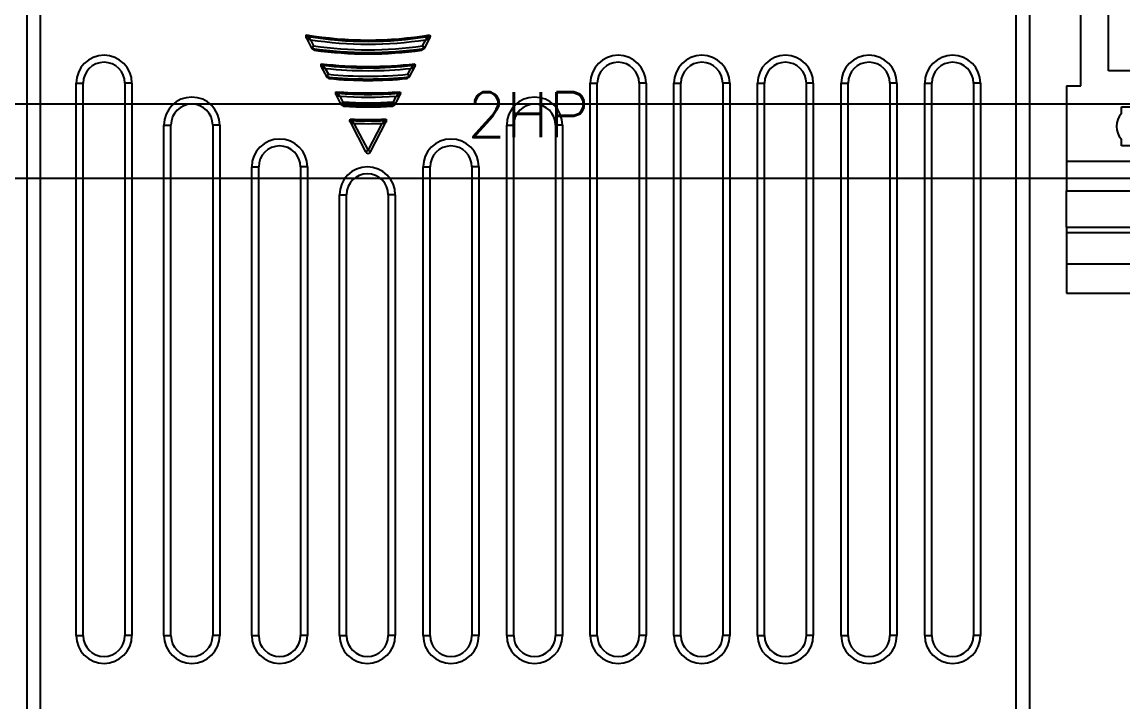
# Model space of a CAD drawing. Header units: inches. Extents: x 0.1 to 89.7, y 0.1 to 57.6.
# Drawn here: x 30.846 to 33.82, y 16.411 to 18.247 of the extents above; entities that cross this region are included whole.
import ezdxf
from ezdxf.enums import TextEntityAlignment as Align

# ---------------------------------------------------------------- set-up
doc = ezdxf.new("R2010")
doc.units = ezdxf.units.IN
doc.header["$MEASUREMENT"] = 0
doc.linetypes.add('DOT_CENTER', pattern=[14, 12, -1, 0, -1])
for name, color, linetype in [('1', 7, 'Continuous'), ('PMISC', 7, 'Continuous'), ('PRTG', 130, 'Continuous'), ('PSYMS', 7, 'Continuous')]:
    doc.layers.add(name, color=color, linetype=linetype)
doc.styles.get("Standard").update_dxf_attribs({"font": 'arial.ttf'})
doc.styles.add('WD', font='romans.shx', dxfattribs={"height": 0.185})

# ---------------------------------------------------------------- blocks, each defined once
blk = doc.blocks.new('HDIN10D9A')
for p, q in [((0, -0.49), (30, -0.49)), ((0, -0.69), (30, -0.69))]:
    blk.add_line(p, q)
at = {"flags": 11}
for p in [(1.5, 0), (14.5, 0), (28.5, 0)]:
    blk.add_attdef('NC', text='', height=0.01, rotation=270, dxfattribs=at).set_placement(p, align=Align.MIDDLE)
blk = doc.blocks.new('E_NS_35_N-select__2', base_point=(-140.35, 64.25))
at = {"color": 7, "linetype": 'Continuous'}
for p, q in [((-138.317, 73.75), (-140.35, 73.75)), ((-140.35, 64.25), (-140.35, 73.75)), ((-138.317, 73.75), (-136.174, 73.75)), ((-138.317, 64.25), (-138.317, 73.75)), ((-136.174, 73.75), (-135.791, 73.75)), ((-136.174, 64.25), (-136.174, 73.75)), ((-133.283, 73.75), (-135.791, 73.75)), ((-135.791, 73.75), (-135.791, 64.25)), ((-131.25, 73.75), (-133.283, 73.75)), ((-133.283, 64.25), (-133.283, 73.75)), ((-131.25, 73.75), (-126.05, 73.75)), ((-131.25, 64.25), (-131.25, 73.75)), ((-126.05, 72.75), (-126.05, 73.75)), ((-120.05, 73.75), (-120.05, 72.75)), ((-120.05, 73.75), (-112.05, 73.75)), ((-112.05, 72.75), (-112.05, 73.75)), ((-106.05, 73.75), (-106.05, 72.75)), ((-106.05, 73.75), (-100.85, 73.75)), ((-100.85, 73.75), (-98.817, 73.75)), ((-100.85, 64.25), (-100.85, 73.75)), ((-96.309, 73.75), (-98.817, 73.75)), ((-98.817, 64.25), (-98.817, 73.75)), ((-96.309, 73.75), (-95.926, 73.75)), ((-96.309, 64.25), (-96.309, 73.75)), ((-95.926, 73.75), (-93.783, 73.75)), ((-95.926, 64.25), (-95.926, 73.75)), ((-93.783, 73.75), (-91.75, 73.75)), ((-93.783, 64.25), (-93.783, 73.75)), ((-91.75, 64.25), (-91.75, 73.75)), ((-120.05, 72.75), (-126.05, 72.75)), ((-106.05, 72.75), (-112.05, 72.75)), ((-117.726, 71.454), (-117.727, 71.455)), ((-116.05, 69.778), (-117.726, 71.454)), ((-114.374, 71.454), (-116.05, 69.778)), ((-114.373, 71.455), (-114.374, 71.454)), ((-125.025, 67.156), (-125.025, 70.844)), ((-125.025, 70.844), (-120.775, 70.844)), ((-120.775, 70.844), (-120.775, 67.156)), ((-118.505, 70.677), (-118.504, 70.676)), ((-118.504, 70.676), (-116.828, 69)), ((-115.272, 69), (-113.596, 70.676)), ((-113.596, 70.676), (-113.595, 70.677)), ((-111.325, 67.156), (-111.325, 70.844)), ((-111.325, 70.844), (-107.075, 70.844)), ((-107.075, 70.844), (-107.075, 67.156)), ((-130.2, 68.045), (-130.2, 69.955)), ((-130.2, 69.955), (-129.739, 69.955)), ((-127.961, 69.955), (-127.5, 69.955)), ((-127.5, 69.955), (-127.5, 68.045)), ((-104.6, 69.955), (-104.139, 69.955)), ((-104.6, 68.045), (-104.6, 69.955)), ((-102.361, 69.955), (-101.9, 69.955)), ((-101.9, 69.955), (-101.9, 68.045)), ((-116.828, 69), (-118.504, 67.324)), ((-113.596, 67.324), (-115.272, 69)), ((-129.739, 68.045), (-130.2, 68.045)), ((-127.5, 68.045), (-127.961, 68.045)), ((-117.726, 66.546), (-116.05, 68.222)), ((-116.05, 68.222), (-114.374, 66.546)), ((-104.139, 68.045), (-104.6, 68.045)), ((-101.9, 68.045), (-102.361, 68.045)), ((-120.775, 67.156), (-125.025, 67.156)), ((-118.504, 67.324), (-118.505, 67.323)), ((-113.595, 67.323), (-113.596, 67.324)), ((-107.075, 67.156), (-111.325, 67.156)), ((-117.727, 66.545), (-117.726, 66.546)), ((-114.374, 66.546), (-114.373, 66.545)), ((-126.05, 65.25), (-126.05, 64.25)), ((-120.05, 65.25), (-126.05, 65.25)), ((-120.05, 64.25), (-120.05, 65.25)), ((-112.05, 65.25), (-112.05, 64.25)), ((-106.05, 65.25), (-112.05, 65.25)), ((-106.05, 64.25), (-106.05, 65.25)), ((-138.317, 64.25), (-140.35, 64.25)), ((-138.317, 64.25), (-136.174, 64.25)), ((-136.174, 64.25), (-135.791, 64.25)), ((-133.283, 64.25), (-135.791, 64.25)), ((-131.25, 64.25), (-133.283, 64.25)), ((-131.25, 64.25), (-126.05, 64.25)), ((-120.05, 64.25), (-112.05, 64.25)), ((-106.05, 64.25), (-100.85, 64.25)), ((-100.85, 64.25), (-98.817, 64.25)), ((-96.309, 64.25), (-98.817, 64.25)), ((-96.309, 64.25), (-95.926, 64.25)), ((-95.926, 64.25), (-93.783, 64.25)), ((-93.783, 64.25), (-91.75, 64.25))]:
    blk.add_line(p, q, dxfattribs=at)
blk.add_circle((-116.05, 69), 3.3, dxfattribs=at)
for centre, radius, start, end in [((-116.05, 69), 2.972, 124.33441, 145.66559), ((-116.05, 69), 2.973, 55.66247, 124.33753), ((-116.05, 69), 2.972, 34.33441, 55.66559), ((-116.05, 69), 2.973, 145.66247, 214.33753), ((-116.05, 69), 2.973, 325.66247, 34.33753), ((-128.85, 69), 1.305, 47.03291, 132.96709), ((-103.25, 69), 1.305, 47.03291, 132.96709), ((-128.85, 69), 1.305, 227.03291, 312.96709), ((-103.25, 69), 1.305, 227.03291, 312.96709), ((-116.05, 69), 2.972, 214.33441, 235.66559), ((-116.05, 69), 2.972, 304.33441, 325.66559), ((-116.05, 69), 2.973, 235.66247, 304.33753)]:
    blk.add_arc(centre, radius, start, end, dxfattribs=at)
at = {"layer": '1', "color": 2, "linetype": 'DOT_CENTER'}
for p, q in [((-116.05, 72.63), (-116.05, 65.37)), ((-112.42, 69), (-119.68, 69))]:
    blk.add_line(p, q, dxfattribs=at)
blk = doc.blocks.new('PHOENIX_END_CLAMP_1')
at = {"xscale": 0.03909317721805836, "yscale": 0.03909317721805836, "zscale": 0.03909317721805836, "rotation": 270}
blk.add_blockref('E_NS_35_N-select__2', (0, 1.8999), dxfattribs=at)
at = {"style": 'WD', "width": 0.7}
for tag, p in [('DESC1', (0.1875, 2.4688)), ('DESC2', (0.1875, 2.3125)), ('DESC3', (0.1875, 2.1646))]:
    blk.add_attdef(tag, text='', height=0.125, dxfattribs=at).set_placement(p, align=Align.CENTER)
at = {"style": 'WD'}
blk.add_attdef('TAG1', text='', height=0.125, dxfattribs=at).set_placement((0.1875, 2), align=Align.CENTER)
at = {"style": 'WD', "flags": 9}
blk.add_attdef('FAMILY', (0.3922, 1.9648), '', height=0.01, dxfattribs=at)
for tag, p in [('CAT', (0.4172, 1.9207)), ('MFG', (0.4153, 1.9012)), ('ASSYCODE', (0.4175, 1.8839))]:
    blk.add_attdef(tag, text='', height=0.01, dxfattribs=at).set_placement(p, align=Align.CENTER)
blk = doc.blocks.new('HDR1_PF525_FRA')
at = {"color": 7, "linetype": 'Continuous'}
for p, q in [((0.0037, 3.3315), (0.0037, 0.0509)), ((0.0423, 0.0122), (0.0423, 3.3392)), ((2.7472, 0.0122), (2.7472, 3.3392)), ((2.7858, 0.0509), (2.7858, 3.3315)), ((0.7788, 2.95), (0.779, 2.9518)), ((0.779, 2.9518), (0.7841, 2.947)), ((0.7795, 2.9425), (0.7939, 2.9147)), ((0.7841, 2.947), (0.7841, 2.947)), ((0.7849, 2.9459), (0.7841, 2.947)), ((0.7841, 2.9401), (0.7905, 2.9382)), ((0.7905, 2.9382), (0.7849, 2.9459)), ((0.7905, 2.9381), (0.7993, 2.9212)), ((1.1014, 2.9212), (1.1103, 2.9382)), ((1.1074, 2.9159), (1.1213, 2.9425)), ((1.1124, 2.9412), (1.1109, 2.939)), ((1.1166, 2.947), (1.1161, 2.9462)), ((1.1166, 2.947), (1.1168, 2.9472)), ((1.1168, 2.9472), (1.1217, 2.9518)), ((0.7934, 2.9159), (0.7933, 2.9159)), ((0.7993, 2.9212), (0.7934, 2.9159)), ((0.7962, 2.9138), (0.7977, 2.9174)), ((0.7962, 2.9138), (0.7977, 2.9125)), ((0.7977, 2.9174), (0.7982, 2.9187)), ((0.7977, 2.9125), (0.7985, 2.9117)), ((0.7982, 2.9187), (0.7989, 2.9203)), ((0.7985, 2.9117), (0.8008, 2.9096)), ((0.8008, 2.9096), (0.8012, 2.9092)), ((1.0996, 2.9092), (1.1045, 2.9138)), ((1.1011, 2.91), (1.0996, 2.9092)), ((1.1014, 2.9212), (1.1045, 2.9139)), ((1.1047, 2.9183), (1.1027, 2.9201)), ((1.1045, 2.9139), (1.1045, 2.9138)), ((1.1045, 2.9138), (1.1045, 2.9138)), ((1.1074, 2.9159), (1.1047, 2.9183)), ((0.8205, 2.8699), (0.8207, 2.8716)), ((0.8207, 2.8716), (0.8255, 2.8672)), ((1.0753, 2.8673), (1.08, 2.8716)), ((0.8216, 2.8615), (0.8258, 2.8604)), ((0.8216, 2.8615), (0.835, 2.8358)), ((0.8255, 2.8671), (0.8255, 2.8672)), ((0.8264, 2.8659), (0.8255, 2.8671)), ((0.8258, 2.8604), (0.8318, 2.8587)), ((0.8318, 2.8587), (0.8264, 2.8659)), ((0.8318, 2.8587), (0.8403, 2.8423)), ((0.8403, 2.8424), (0.8344, 2.837)), ((0.8388, 2.8385), (0.8394, 2.8398)), ((0.8394, 2.8398), (0.84, 2.8415)), ((1.0604, 2.8423), (1.0689, 2.8587)), ((1.0604, 2.8424), (1.0632, 2.8349)), ((1.0637, 2.8394), (1.0617, 2.8412)), ((1.0663, 2.8369), (1.0797, 2.8626)), ((1.0711, 2.8616), (1.0695, 2.8595)), ((1.0747, 2.8664), (1.0745, 2.8661)), ((1.0752, 2.8672), (1.0747, 2.8664)), ((1.0752, 2.8672), (1.0753, 2.8673)), ((0.1408, 2.8176), (0.1601, 2.8176)), ((0.1408, 1.2874), (0.1408, 2.8176)), ((0.1601, 1.2874), (0.1601, 2.8176)), ((0.2954, 2.8176), (0.2761, 2.8176)), ((0.2761, 2.8176), (0.2761, 1.2874)), ((0.2954, 2.8176), (0.2954, 1.2874)), ((0.8344, 2.837), (0.8344, 2.8369)), ((0.8375, 2.8349), (0.8388, 2.8385)), ((0.8375, 2.8349), (0.8388, 2.8336)), ((0.8388, 2.8336), (0.8392, 2.8333)), ((0.8392, 2.8333), (0.8417, 2.8309)), ((0.8417, 2.8309), (0.8421, 2.8305)), ((1.0586, 2.8305), (1.0633, 2.8349)), ((1.0601, 2.8313), (1.0586, 2.8305)), ((1.0632, 2.8349), (1.0633, 2.8349)), ((1.0663, 2.8369), (1.0637, 2.8394)), ((1.5667, 2.8176), (1.586, 2.8176)), ((1.5667, 1.2874), (1.5667, 2.8176)), ((1.586, 1.2874), (1.586, 2.8176)), ((1.7213, 2.8176), (1.7019, 2.8176)), ((1.7019, 2.8176), (1.7019, 1.2874)), ((1.7213, 2.8176), (1.7213, 1.2874)), ((1.7985, 2.8176), (1.8179, 2.8176)), ((1.7985, 1.2874), (1.7985, 2.8176)), ((1.8179, 1.2874), (1.8179, 2.8176)), ((1.9531, 2.8176), (1.9338, 2.8176)), ((1.9338, 2.8176), (1.9338, 1.2874)), ((1.9531, 2.8176), (1.9531, 1.2874)), ((2.0304, 2.8176), (2.0497, 2.8176)), ((2.0304, 1.2874), (2.0304, 2.8176)), ((2.0497, 1.2874), (2.0497, 2.8176)), ((2.1849, 2.8176), (2.1656, 2.8176)), ((2.1656, 2.8176), (2.1656, 1.2874)), ((2.1849, 2.8176), (2.1849, 1.2874)), ((2.2622, 2.8176), (2.2815, 2.8176)), ((2.2622, 1.2874), (2.2622, 2.8176)), ((2.2815, 1.2874), (2.2815, 2.8176)), ((2.4168, 2.8176), (2.3975, 2.8176)), ((2.3975, 2.8176), (2.3975, 1.2874)), ((2.4168, 2.8176), (2.4168, 1.2874)), ((2.4941, 2.8176), (2.5134, 2.8176)), ((2.4941, 1.2874), (2.4941, 2.8176)), ((2.5134, 1.2874), (2.5134, 2.8176)), ((2.6486, 2.8176), (2.6293, 2.8176)), ((2.6293, 2.8176), (2.6293, 1.2874)), ((2.6486, 2.8176), (2.6486, 1.2874)), ((0.8609, 2.7923), (0.8612, 2.7939)), ((0.8612, 2.7939), (0.8657, 2.7897)), ((0.8619, 2.7841), (0.875, 2.7589)), ((0.8657, 2.7897), (0.8657, 2.7897)), ((0.8665, 2.7886), (0.8657, 2.7897)), ((0.8659, 2.7831), (0.872, 2.7815)), ((0.872, 2.7815), (0.8665, 2.7886)), ((0.872, 2.7815), (0.8803, 2.7655)), ((1.0204, 2.7655), (1.0287, 2.7815)), ((1.0263, 2.76), (1.0393, 2.7852)), ((1.0309, 2.7843), (1.0293, 2.7823)), ((1.0341, 2.7884), (1.0309, 2.7843)), ((1.0343, 2.7887), (1.0341, 2.7884)), ((1.0351, 2.7897), (1.0343, 2.7887)), ((1.0351, 2.7898), (1.0395, 2.7939)), ((1.0351, 2.7897), (1.0351, 2.7898)), ((0.8803, 2.7655), (0.8745, 2.76)), ((0.8745, 2.76), (0.8745, 2.76)), ((0.8777, 2.7579), (0.8789, 2.7616)), ((0.8777, 2.7579), (0.8791, 2.7566)), ((0.8789, 2.7616), (0.8794, 2.763)), ((0.8791, 2.7566), (0.8821, 2.7538)), ((0.8794, 2.763), (0.8797, 2.7638)), ((1.0187, 2.7538), (1.0231, 2.7579)), ((1.0202, 2.7545), (1.0187, 2.7538)), ((1.0204, 2.7655), (1.023, 2.758)), ((1.0236, 2.7625), (1.0217, 2.7643)), ((1.023, 2.758), (1.0231, 2.7579)), ((1.0263, 2.76), (1.0236, 2.7625)), ((0.9004, 2.7165), (0.9006, 2.7181)), ((0.9006, 2.7181), (0.9049, 2.7141)), ((0.9958, 2.7141), (1.0001, 2.7181)), ((0.3843, 2.7017), (0.4036, 2.7017)), ((0.3843, 1.2874), (0.3843, 2.7017)), ((0.4036, 1.2874), (0.4036, 2.7017)), ((0.5388, 2.7017), (0.5195, 2.7017)), ((0.5195, 2.7017), (0.5195, 1.2874)), ((0.5388, 2.7017), (0.5388, 1.2874)), ((0.9008, 2.7095), (0.9012, 2.7087)), ((0.9013, 2.7084), (0.9052, 2.7075)), ((0.9013, 2.7084), (0.9435, 2.6274)), ((0.9049, 2.714), (0.9049, 2.7141)), ((0.9058, 2.713), (0.9049, 2.714)), ((0.9052, 2.7075), (0.9112, 2.7061)), ((0.9112, 2.7061), (0.9058, 2.713)), ((0.9112, 2.7061), (0.9504, 2.631)), ((0.9504, 2.631), (0.9895, 2.7061)), ((0.9572, 2.6274), (0.9999, 2.7095)), ((0.9917, 2.7089), (0.9901, 2.7069)), ((0.9946, 2.7125), (0.9917, 2.7089)), ((0.9948, 2.7128), (0.9946, 2.7125)), ((0.9958, 2.7141), (0.9948, 2.7128)), ((1.3348, 2.7017), (1.3542, 2.7017)), ((1.3348, 1.2874), (1.3348, 2.7017)), ((1.3542, 1.2874), (1.3542, 2.7017)), ((1.4894, 2.7017), (1.4701, 2.7017)), ((1.4701, 2.7017), (1.4701, 1.2874)), ((1.4894, 2.7017), (1.4894, 1.2874)), ((0.9504, 2.631), (0.9435, 2.6274)), ((0.9572, 2.6274), (0.9504, 2.631)), ((0.6277, 2.5857), (0.647, 2.5857)), ((0.6277, 1.2874), (0.6277, 2.5857)), ((0.647, 1.2874), (0.647, 2.5857)), ((0.7823, 2.5857), (0.763, 2.5857)), ((0.763, 2.5857), (0.763, 1.2874)), ((0.7823, 2.5857), (0.7823, 1.2874)), ((1.103, 2.5857), (1.1223, 2.5857)), ((1.103, 1.2874), (1.103, 2.5857)), ((1.1223, 1.2874), (1.1223, 2.5857)), ((1.2576, 2.5857), (1.2382, 2.5857)), ((1.2382, 2.5857), (1.2382, 1.2874)), ((1.2576, 2.5857), (1.2576, 1.2874)), ((0.8711, 2.5085), (0.8905, 2.5085)), ((0.8711, 1.2874), (0.8711, 2.5085)), ((0.8905, 1.2874), (0.8905, 2.5085)), ((1.0257, 2.5085), (1.0064, 2.5085)), ((1.0064, 2.5085), (1.0064, 1.2874)), ((1.0257, 2.5085), (1.0257, 1.2874)), ((0.1408, 1.2874), (0.1601, 1.2874)), ((0.2954, 1.2874), (0.2761, 1.2874)), ((0.3843, 1.2874), (0.4036, 1.2874)), ((0.5388, 1.2874), (0.5195, 1.2874)), ((0.6277, 1.2874), (0.647, 1.2874)), ((0.7823, 1.2874), (0.763, 1.2874)), ((0.8711, 1.2874), (0.8905, 1.2874)), ((1.0257, 1.2874), (1.0064, 1.2874)), ((1.103, 1.2874), (1.1223, 1.2874)), ((1.2576, 1.2874), (1.2382, 1.2874)), ((1.3348, 1.2874), (1.3542, 1.2874)), ((1.4894, 1.2874), (1.4701, 1.2874)), ((1.5667, 1.2874), (1.586, 1.2874)), ((1.7213, 1.2874), (1.7019, 1.2874)), ((1.7985, 1.2874), (1.8179, 1.2874)), ((1.9531, 1.2874), (1.9338, 1.2874)), ((2.0304, 1.2874), (2.0497, 1.2874)), ((2.1849, 1.2874), (2.1656, 1.2874)), ((2.2622, 1.2874), (2.2815, 1.2874)), ((2.4168, 1.2874), (2.3975, 1.2874)), ((2.4941, 1.2874), (2.5134, 1.2874)), ((2.6486, 1.2874), (2.6293, 1.2874))]:
    blk.add_line(p, q, dxfattribs=at)
for centre, radius, start, end in [((0.9504, 3.9652), 1.0279, 260.4039, 279.5961), ((0.7835, 2.9432), 0.00386, 80.7266, 207.5), ((0.9504, 3.9652), 1.0317, 260.7266, 279.2734), ((0.9504, 3.9652), 1.0394, 261.1534, 278.8516), ((0.7923, 3.1685), 0.3927, 324.0842, 324.23), ((-0.8899, 4.3817), 2.4666, 324.2681, 324.4121), ((1.1172, 2.9432), 0.00386, 332.5, 99.2744), ((0.7968, 2.9177), 0.00386, 207.5, 261.6587), ((0.9504, 3.9652), 1.0626, 261.6587, 278.3413), ((1.0338, 2.8227), 0.2544, 157.2212, 157.4354), ((0.9504, 3.9652), 1.0549, 261.7652, 278.2341), ((0.9504, 3.9652), 1.0665, 261.958, 278.042), ((1.442, 3.2999), 0.5093, 228.0359, 228.2287), ((1.104, 2.9177), 0.00386, 278.3413, 332.5), ((0.2181, 2.8176), 0.0773, 0, 180), ((0.2181, 2.8176), 0.058, 0, 180), ((0.9504, 3.9652), 1.1013, 263.2404, 276.7596), ((1.644, 2.8176), 0.0773, 0, 180), ((1.644, 2.8176), 0.058, 0, 180), ((1.8758, 2.8176), 0.0773, 0, 180), ((1.8758, 2.8176), 0.058, 0, 180), ((2.1077, 2.8176), 0.0773, 0, 180), ((2.1077, 2.8176), 0.058, 0, 180), ((2.3395, 2.8176), 0.0773, 0, 180), ((2.3395, 2.8176), 0.058, 0, 180), ((2.5714, 2.8176), 0.0773, 0, 180), ((2.5714, 2.8176), 0.058, 0, 180), ((0.825, 2.8633), 0.00386, 83.5119, 207.5), ((0.9504, 3.9652), 1.1051, 263.5119, 276.4881), ((0.9504, 3.9652), 1.1129, 263.8854, 276.1144), ((1.0692, 2.7546), 0.2451, 159.0101, 159.2327), ((0.9504, 3.9498), 1.1129, 264.3257, 275.6744), ((1.3945, 3.204), 0.4923, 227.2681, 227.468), ((0.7789, 3.0772), 0.3631, 323.0097, 323.1638), ((-0.9551, 4.3777), 2.5306, 323.1941, 323.3221), ((1.0757, 2.8633), 0.00386, 332.4988, 96.4887), ((0.8379, 2.8387), 0.00386, 207.5, 264.218), ((0.9504, 3.9498), 1.1206, 264.218, 275.782), ((0.9504, 3.9498), 1.1245, 264.4761, 275.5239), ((1.0629, 2.8387), 0.00386, 275.782, 332.5), ((0.4616, 2.7017), 0.0773, 0, 180), ((0.9504, 3.9652), 1.1747, 265.6458, 274.3542), ((0.8654, 2.7859), 0.00386, 85.8782, 207.5), ((0.9504, 3.9652), 1.1786, 265.8782, 274.1218), ((0.9504, 3.9652), 1.1863, 266.2119, 273.7876), ((0.7597, 2.9914), 0.3412, 322.0493, 322.2106), ((1.0353, 2.7859), 0.00386, 332.4992, 94.1222), ((1.4121, 2.7017), 0.0773, 0, 180), ((0.4616, 2.7017), 0.058, 0, 180), ((0.8779, 2.7618), 0.00386, 207.5, 266.5542), ((0.9504, 3.9652), 1.2095, 266.5542, 273.4458), ((1.4076, 2.5809), 0.5587, 160.7068, 160.8971), ((0.9504, 3.9652), 1.2017, 266.659, 273.341), ((0.9504, 3.9652), 1.2133, 266.7728, 273.2272), ((1.3498, 3.1134), 0.4791, 226.557, 226.7628), ((1.0228, 2.7618), 0.00386, 273.4458, 332.5), ((1.4121, 2.7017), 0.058, 0, 180), ((0.9504, 3.9652), 1.2481, 267.7171, 272.2829), ((0.9048, 2.7102), 0.00386, 87.9187, 207.5), ((0.9504, 3.9652), 1.252, 267.9187, 272.0813), ((0.9504, 3.9652), 1.2597, 268.22, 271.7797), ((0.7363, 2.9098), 0.325, 321.1874, 321.3546), ((0.996, 2.7102), 0.00386, 332.4993, 92.0816), ((0.705, 2.5857), 0.0773, 0, 180), ((1.1803, 2.5857), 0.0773, 0, 180), ((0.705, 2.5857), 0.058, 0, 180), ((0.9504, 2.631), 0.00773, 207.5, 332.5), ((1.1803, 2.5857), 0.058, 0, 180), ((0.9484, 2.5085), 0.0773, 0, 180), ((0.9484, 2.5085), 0.058, 0, 180), ((0.2181, 1.2874), 0.0773, 180, 0), ((0.2181, 1.2874), 0.058, 180, 0), ((0.4616, 1.2874), 0.0773, 180, 0), ((0.4616, 1.2874), 0.058, 180, 0), ((0.705, 1.2874), 0.0773, 180, 0), ((0.705, 1.2874), 0.058, 180, 0), ((0.9484, 1.2874), 0.0773, 180, 0), ((0.9484, 1.2874), 0.058, 180, 0), ((1.1803, 1.2874), 0.0773, 180, 0), ((1.1803, 1.2874), 0.058, 180, 0), ((1.4121, 1.2874), 0.0773, 180, 0), ((1.4121, 1.2874), 0.058, 180, 0), ((1.644, 1.2874), 0.0773, 180, 0), ((1.644, 1.2874), 0.058, 180, 0), ((1.8758, 1.2874), 0.0773, 180, 0), ((1.8758, 1.2874), 0.058, 180, 0), ((2.1077, 1.2874), 0.0773, 180, 0), ((2.1077, 1.2874), 0.058, 180, 0), ((2.3395, 1.2874), 0.0773, 180, 0), ((2.3395, 1.2874), 0.058, 180, 0), ((2.5714, 1.2874), 0.0773, 180, 0), ((2.5714, 1.2874), 0.058, 180, 0)]:
    blk.add_arc(centre, radius, start, end, dxfattribs=at)
for points in [[(0.7787, 2.9453), (0.7785, 2.9468), (0.7786, 2.9484), (0.7788, 2.95)], [(0.7795, 2.9425), (0.779, 2.9434), (0.7788, 2.9443), (0.7787, 2.9453)], [(0.7947, 2.9136), (0.7944, 2.914), (0.7941, 2.9143), (0.7939, 2.9147)], [(0.8012, 2.9092), (0.7988, 2.9104), (0.7963, 2.9116), (0.7947, 2.9136)], [(1.1039, 2.9117), (1.103, 2.9111), (1.102, 2.9105), (1.1011, 2.91)], [(1.1068, 2.9147), (1.1061, 2.9135), (1.105, 2.9125), (1.1039, 2.9117)], [(1.08, 2.8716), (1.0804, 2.8691), (1.0808, 2.8664), (1.0802, 2.8639)], [(0.8203, 2.8653), (0.8201, 2.8668), (0.8203, 2.8684), (0.8205, 2.8699)], [(0.8206, 2.8639), (0.8204, 2.8644), (0.8203, 2.8648), (0.8203, 2.8653)], [(0.821, 2.8626), (0.8208, 2.8631), (0.8207, 2.8635), (0.8206, 2.8639)], [(1.0802, 2.8639), (1.08, 2.8635), (1.0799, 2.8631), (1.0797, 2.8626)], [(0.8357, 2.8347), (0.8355, 2.8351), (0.8352, 2.8354), (0.835, 2.8358)], [(0.8421, 2.8305), (0.8398, 2.8317), (0.8374, 2.8328), (0.8357, 2.8347)], [(1.0628, 2.8328), (1.062, 2.8323), (1.061, 2.8318), (1.0601, 2.8313)], [(1.0657, 2.8358), (1.0651, 2.8346), (1.064, 2.8336), (1.0628, 2.8328)], [(0.8607, 2.7878), (0.8605, 2.7893), (0.8607, 2.7908), (0.8609, 2.7923)], [(0.8614, 2.7852), (0.861, 2.786), (0.8607, 2.7869), (0.8607, 2.7878)], [(1.0398, 2.7864), (1.0397, 2.786), (1.0395, 2.7856), (1.0393, 2.7852)], [(1.0395, 2.7939), (1.04, 2.7915), (1.0405, 2.7888), (1.0398, 2.7864)], [(0.8758, 2.7579), (0.8755, 2.7582), (0.8752, 2.7586), (0.875, 2.7589)], [(0.8821, 2.7538), (0.8798, 2.7549), (0.8774, 2.7559), (0.8758, 2.7579)], [(1.0229, 2.756), (1.022, 2.7554), (1.0211, 2.755), (1.0202, 2.7545)], [(1.0257, 2.7589), (1.0251, 2.7577), (1.024, 2.7568), (1.0229, 2.756)], [(1.0001, 2.7181), (1.0005, 2.7157), (1.0011, 2.7131), (1.0004, 2.7107)], [(0.9001, 2.7121), (0.8999, 2.7135), (0.9001, 2.715), (0.9004, 2.7165)], [(0.9008, 2.7095), (0.9004, 2.7103), (0.9001, 2.7112), (0.9001, 2.7121)], [(1.0004, 2.7107), (1.0003, 2.7103), (1.0002, 2.7099), (0.9999, 2.7095)]]:
    blk.add_open_spline(points, degree=3, dxfattribs=at)
for points, knots in [([(0.7801, 2.9414), (0.7801, 2.9414), (0.7802, 2.9413), (0.7804, 2.9413), (0.7808, 2.9411), (0.7815, 2.9409), (0.7827, 2.9406), (0.7836, 2.9403), (0.7841, 2.9401)], [0, 0, 0, 0, 0.02147, 0.08129, 0.17602, 0.30152, 0.619843, 1, 1, 1, 1]), ([(1.1103, 2.9382), (1.1114, 2.9385), (1.1137, 2.9392), (1.1164, 2.94), (1.1183, 2.9407), (1.1195, 2.941), (1.1202, 2.9413), (1.1206, 2.9413), (1.1207, 2.9414)], [0, 0, 0, 0, 0.334534, 0.646186, 0.78234, 0.895027, 0.972219, 1, 1, 1, 1]), ([(1.1217, 2.9518), (1.122, 2.9494), (1.1225, 2.9463), (1.1216, 2.9432), (1.1213, 2.9425)], [0, 0, 0, 0, 0.749491, 1, 1, 1, 1]), ([(1.0689, 2.8587), (1.0701, 2.859), (1.0723, 2.8596), (1.0749, 2.8604), (1.0768, 2.8609), (1.0779, 2.8612), (1.0786, 2.8614), (1.079, 2.8615), (1.0791, 2.8615)], [0, 0, 0, 0, 0.337914, 0.65105, 0.786643, 0.897821, 0.973105, 1, 1, 1, 1]), ([(0.8619, 2.7841), (0.8619, 2.7841), (0.8627, 2.7839), (0.8634, 2.7838), (0.8649, 2.7833), (0.8659, 2.7831)], [0, 0, 0, 0, 0.077883, 0.294221, 1, 1, 1, 1]), ([(1.0287, 2.7815), (1.0299, 2.7818), (1.0321, 2.7824), (1.0351, 2.7832), (1.0372, 2.7836), (1.0383, 2.784), (1.0387, 2.784), (1.0388, 2.7841)], [0, 0, 0, 0, 0.340624, 0.654884, 0.899954, 0.973773, 1, 1, 1, 1]), ([(0.9895, 2.7061), (0.9906, 2.7064), (0.9928, 2.7069), (0.9958, 2.7075), (0.9979, 2.7082), (0.9991, 2.7083), (0.9994, 2.7084)], [0, 0, 0, 0, 0.342846, 0.657984, 0.901634, 1, 1, 1, 1])]:
    blk.add_open_spline(points, degree=3, knots=knots, dxfattribs=at)
at = {"style": 'WD', "width": 0.7}
for tag, p in [('INST', (1.375, 6.7321)), ('LOC', (1.375, 6.5625)), ('DESC1', (1.375, 6.4062)), ('DESC2', (1.375, 6.25)), ('DESC3', (1.375, 6.1021)), ('XREF', (1.375, 5.5312))]:
    blk.add_attdef(tag, text='', height=0.125, dxfattribs=at).set_placement(p, align=Align.CENTER)
at = {"style": 'WD'}
blk.add_attdef('TAG1', text='', height=0.125, dxfattribs=at).set_placement((1.375, 5.9375), align=Align.CENTER)
at = {"style": 'WD', "flags": 9}
blk.add_attdef('FAMILY', (1.5797, 5.9023), '', height=0.01, dxfattribs=at)
for tag, p in [('CAT', (1.6047, 5.8582)), ('MFG', (1.6028, 5.8387)), ('ASSYCODE', (1.605, 5.8214))]:
    blk.add_attdef(tag, text='', height=0.01, dxfattribs=at).set_placement(p, align=Align.CENTER)

msp = doc.modelspace()

# ---------------------------------------------------------------- block references
at = {"layer": 'PSYMS'}
ref = msp.add_blockref('HDR1_PF525_FRA', (30.85458, 15.33632), dxfattribs=dict(at, xscale=0.9743580342574725, yscale=0.9743580342574725, zscale=0.9743580342574725))
ref.add_attrib('RATING1', '2HP', dxfattribs={"layer": 'PRTG', "height": 0.121795, "style": 'WD', "flags": 8}).set_placement((32.21356, 17.93563), align=Align.CENTER)
ref = msp.add_blockref('PHOENIX_END_CLAMP_1', (33.66763, 17.51474), dxfattribs=dict(at, xscale=1.001880327007336, yscale=1.001880327007336, zscale=1.001880327007336))
ref.add_attrib('TAG1', 'EC', dxfattribs={"layer": 'PMISC', "height": 0.125235, "style": 'WD'}).set_placement((33.85548, 19.5185), align=Align.CENTER)
at = {"layer": 'PSYMS', "xscale": 1.001880327007336, "yscale": 1.001880327007336, "zscale": 1.001880327007336}
msp.add_blockref('HDIN10D9A', (9.74773, 18.51662), dxfattribs=at)

doc.saveas('drawing.dxf')
